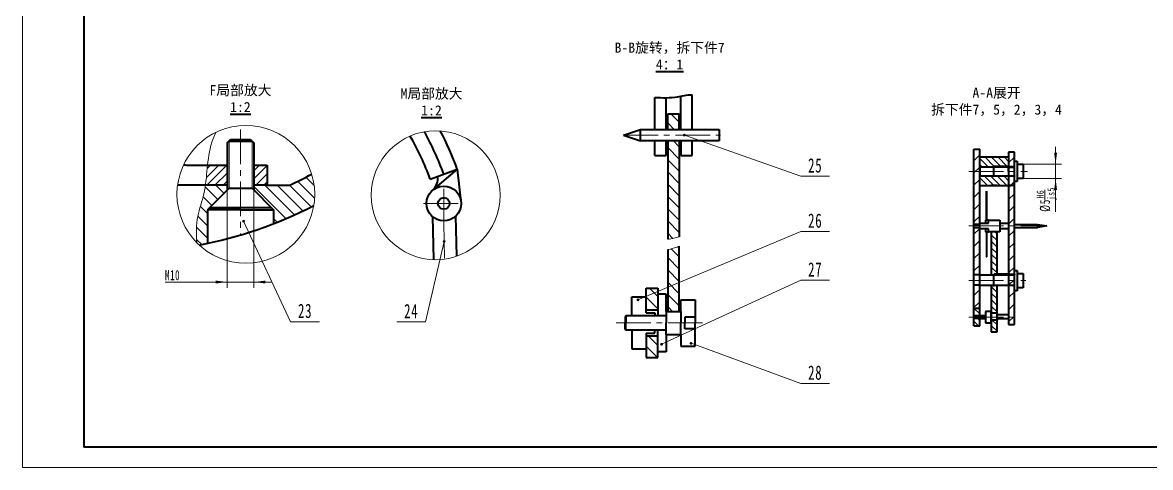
# Paper-space layout 'Gb A2 标题栏' of a CAD drawing. Header units: millimetres. Extents: x 41 to 1080, y 26 to 448.
# Drawn here: x 41.3 to 432.3, y 27.2 to 181.4 of the extents above; entities that cross this region are included whole.
import ezdxf

# ---------------------------------------------------------------- set-up
doc = ezdxf.new("R2010")
doc.units = ezdxf.units.MM
doc.linetypes.add('点画线', pattern=[18, 12, -2, 2, -2])
doc.layers.get('0').update_dxf_attribs({"lineweight": 18})
for name, color, linetype, lineweight in [('EB0', 7, 'Continuous', 35), ('中心线层', 1, '点画线', 18), ('剖面线层', 4, 'Continuous', 18), ('尺寸线层', 3, 'Continuous', 18), ('文字', 1, 'Continuous', 18), ('细实线层', 7, 'Continuous', 18)]:
    doc.layers.add(name, color=color, linetype=linetype, lineweight=lineweight)
doc.styles.add('工程字', font='')
doc.styles.add('标准', font='', dxfattribs={"width": 0.667})
doc.styles.get('工程字').set_extended_font_data('宋体')
doc.styles.get('标准').set_extended_font_data('宋体')
doc.dimstyles.new('标准', dxfattribs={"dimtxt": 3.5, "dimasz": 4, "dimexe": 2, "dimexo": 0, "dimtad": 1, "dimdsep": 46, "dimtxsty": '标准', "dimblk": '_CAXARROW', "dimcen": 0, "dimdle": 6, "dimazin": 2, "dimtfac": 0.7071067811865475, "dimtdec": 3, "dimtmove": 2, "dimatfit": 3, "dimfxl": 1, "dimfrac": 2, "dimtolj": 1, "dimarcsym": 1})
pattern_1 = [(315, (0, 0), (2.121320343559643, 2.121320343559642), [])]
pattern_2 = [(135, (0, 0), (-1.122532015133644, -1.122532015133644), [])]
pattern_3 = [(45, (0, 0), (-2.121320343559642, 2.121320343559643), [])]

# ---------------------------------------------------------------- blocks, each defined once
blk = doc.blocks.new('6')
for p in [(-371.1593907321416, 237.216167399934), (223.4472092678589, -183.255642600066)]:
    blk.add_line(p, (-371.1593907321416, -183.255642600066))
at = {"layer": 'EB0'}
for p in [(-349.9234407321416, 230.137517399934), (216.3685592678587, -176.176992600066)]:
    blk.add_line(p, (-349.9234407321416, -176.176992600066), dxfattribs=at)
blk = doc.blocks.new('*X28')
at = {"layer": '细实线层', "lineweight": 18}
h = blk.add_hatch(color=0, dxfattribs=at)
edge = h.paths.add_edge_path(flags=0)
edge.add_arc((0, 0), 0.5, 0, 360)
at = {"layer": '细实线层', "color": 0}
for p, q in [((0, 0), (16.32138604911643, -34.82752456150025)), ((16.32138604911643, -34.82752456150025), (26.32138604911643, -34.82752456150025))]:
    blk.add_line(p, q, dxfattribs=at)
at = {"layer": '细实线层', "color": 0, "lineweight": 18, "insert": (21.32138604911643, -33.62752456150025), "char_height": 4.94413407821229, "width": 17.6, "attachment_point": 8, "line_spacing_factor": 1.150569886022795, "style": '标准'}
blk.add_mtext('\\T1.1;23', dxfattribs=at)
blk = doc.blocks.new('*X29')
at = {"layer": '细实线层', "lineweight": 18}
h = blk.add_hatch(color=0, dxfattribs=at)
edge = h.paths.add_edge_path(flags=0)
edge.add_arc((0, 1.4210854715202e-14), 0.5, 0, 360)
at = {"layer": '细实线层', "color": 0}
for p, q in [((0, 1.4210854715202e-14), (-6.431978576190204, -27.8379042163191)), ((-6.431978576190204, -27.8379042163191), (-16.4319785761902, -27.8379042163191))]:
    blk.add_line(p, q, dxfattribs=at)
at = {"layer": '细实线层', "color": 0, "lineweight": 18, "insert": (-11.4319785761902, -26.6379042163191), "char_height": 4.94413407821229, "width": 17.6, "attachment_point": 8, "line_spacing_factor": 1.150569886022795, "style": '标准'}
blk.add_mtext('\\T1.1;24', dxfattribs=at)
blk = doc.blocks.new('*X30')
at = {"layer": '细实线层', "lineweight": 18}
h = blk.add_hatch(color=0, dxfattribs=at)
edge = h.paths.add_edge_path(flags=0)
edge.add_arc((0, 0), 0.5, 0, 360)
at = {"layer": '细实线层', "color": 0}
for p, q in [((0, 0), (40.35366314505927, -14.26514843662926)), ((40.35366314505927, -14.26514843662926), (50.35366314505927, -14.26514843662926))]:
    blk.add_line(p, q, dxfattribs=at)
at = {"layer": '细实线层', "color": 0, "lineweight": 18, "insert": (45.35366314505927, -13.06514843662927), "char_height": 4.94413407821229, "width": 17.6, "attachment_point": 8, "line_spacing_factor": 1.150569886022795, "style": '标准'}
blk.add_mtext('\\T1.1;25', dxfattribs=at)
blk = doc.blocks.new('*X31')
at = {"layer": '细实线层', "lineweight": 18}
h = blk.add_hatch(color=0, dxfattribs=at)
edge = h.paths.add_edge_path(flags=0)
edge.add_arc((2.842170943040401e-14, 0), 0.5, 0, 360)
at = {"layer": '细实线层', "color": 0}
for p, q in [((2.842170943040401e-14, 0), (56.41801949261483, 23.70385025505962)), ((56.41801949261483, 23.70385025505962), (66.41801949261483, 23.70385025505962))]:
    blk.add_line(p, q, dxfattribs=at)
at = {"layer": '细实线层', "color": 0, "lineweight": 18, "insert": (61.41801949261483, 24.90385025505962), "char_height": 4.94413407821229, "width": 17.6, "attachment_point": 8, "line_spacing_factor": 1.150569886022795, "style": '标准'}
blk.add_mtext('\\T1.1;26', dxfattribs=at)
blk = doc.blocks.new('*X32')
at = {"layer": '细实线层', "lineweight": 18}
h = blk.add_hatch(color=0, dxfattribs=at)
edge = h.paths.add_edge_path(flags=0)
edge.add_arc((0, 0), 0.5, 0, 360)
at = {"layer": '细实线层', "color": 0}
for p, q in [((0, 0), (48.25018675412457, 22.23306918501675)), ((48.25018675412457, 22.23306918501675), (58.25018675412457, 22.23306918501675))]:
    blk.add_line(p, q, dxfattribs=at)
at = {"layer": '细实线层', "color": 0, "lineweight": 18, "insert": (53.25018675412457, 23.43306918501675), "char_height": 4.94413407821229, "width": 17.6, "attachment_point": 8, "line_spacing_factor": 1.150569886022795, "style": '标准'}
blk.add_mtext('\\T1.1;27', dxfattribs=at)
blk = doc.blocks.new('*X33')
at = {"layer": '细实线层', "lineweight": 18}
h = blk.add_hatch(color=0, dxfattribs=at)
edge = h.paths.add_edge_path(flags=0)
edge.add_arc((0, 0), 0.5, 0, 360)
at = {"layer": '细实线层', "color": 0}
for p, q in [((0, 0), (38.04039583101189, -13.8938833121524)), ((38.04039583101189, -13.8938833121524), (48.04039583101189, -13.8938833121524))]:
    blk.add_line(p, q, dxfattribs=at)
at = {"layer": '细实线层', "color": 0, "lineweight": 18, "insert": (43.04039583101189, -12.6938833121524), "char_height": 4.94413407821229, "width": 17.6, "attachment_point": 8, "line_spacing_factor": 1.150569886022795, "style": '标准'}
blk.add_mtext('\\T1.1;28', dxfattribs=at)
blk = doc.blocks.new('*X45')
at = {"layer": '尺寸线层'}
for points in [[(112.2607160113903, 91.46285222544144), (108.2607160113903, 91.96285222544144), (108.2607160113903, 90.96285222544144)], [(121.5371160113909, 91.46285222544144), (125.5371160113909, 91.96285222544144), (125.5371160113909, 90.96285222544144)]]:
    blk.add_hatch(color=0, dxfattribs=at).paths.add_polyline_path(points, flags=0)
at = {"layer": '尺寸线层', "color": 0}
for p, q in [((112.2607160113903, 139.6636106065184), (112.2607160113903, 89.46285222544144)), ((121.5371160113909, 139.6636106065184), (121.5371160113909, 89.46285222544144)), ((90.74883639381574, 91.46285222544144), (127.5371160113909, 91.46285222544144))]:
    blk.add_line(p, q, dxfattribs=at)
at = {"layer": '尺寸线层', "color": 0, "insert": (93.32200315359228, 93.82807568912858), "char_height": 3.5, "width": 10.29266703910614, "attachment_point": 5, "line_spacing_factor": 1.150569886022795, "style": '标准'}
blk.add_mtext('\\T1.1;M10', dxfattribs=at)
blk = doc.blocks.new('_CAXARROW')
blk.add_hatch(color=0).paths.add_polyline_path([(0, 0), (-1, 0.125), (-1, -0.125)], flags=0)
blk = doc.blocks.new('*X49')
at = {"layer": '尺寸线层', "color": 0}
blk.add_line((395.6811141577936, 119.8602422194005), (395.6811141577936, 123.4236301246273), dxfattribs=at)
at = {"layer": '尺寸线层', "color": 0, "char_height": 3.5, "attachment_point": 1, "rotation": 90, "line_spacing_factor": 1.150569886022795, "style": '标准'}
for s, insert, width in [('\\T1.1;{\\H0.707107x;H6}', (392.7937605744603, 120.4218631392461), 14.25355162090727), ('\\T1.1;{\\H0.707107x;js5}', (396.5222027914062, 119.8602422194005), 14.25355162090727), ('\\T1.1;%%C5', (393.9311141577936, 115.8094282529201), 30.45680748682907)]:
    blk.add_mtext(s, dxfattribs=dict(at, insert=insert, width=width))
blk = doc.blocks.new('*X48')
at = {"layer": '尺寸线层'}
for points in [[(399.3801202872164, 132.3119708570872), (399.8801202872164, 136.3119708570872), (398.8801202872164, 136.3119708570872)], [(399.3801202872164, 127.3119708570872), (399.8801202872164, 123.3119708570872), (398.8801202872164, 123.3119708570872)]]:
    blk.add_hatch(color=0, dxfattribs=at).paths.add_polyline_path(points, flags=0)
at = {"layer": '尺寸线层', "color": 0}
for p, q in [((399.3801202872164, 138.3119708570872), (399.3801202872164, 115.8094282529201)), ((388.0965928079197, 132.3119708570872), (401.3801202872164, 132.3119708570872)), ((388.0965928079197, 127.3119708570872), (401.3801202872164, 127.3119708570872))]:
    blk.add_line(p, q, dxfattribs=at)
blk.add_blockref('*X49', (0, 0), dxfattribs=at)

psp = doc.layouts.new('Gb A2 标题栏')

# ---------------------------------------------------------------- hatches: boundary and pattern name
at = {"lineweight": -2}
h = psp.add_hatch(dxfattribs=at)
h.set_pattern_fill('ANSI31', color=4, style=0, pattern_type=0)
h.set_pattern_definition(pattern_2)
h.paths.add_polyline_path([(373.0965928079197, 134.8119708570872), (373.0965928079197, 131.3119708570871), (377.8965928079194, 131.3119708570871), (378.0965928079197, 131.5119708570872), (383.0965928079197, 131.5119708570872), (383.0965928079197, 131.9258497758251), (383.0965928079197, 134.8119708570872)], flags=0)
h.paths.add_polyline_path([(383.0965928079197, 124.9258497758251), (383.0965928079197, 128.1119708570872), (378.0965928079197, 128.1119708570872), (377.8965928079197, 128.3119708570871), (373.0965928079197, 128.3119708570871), (373.0965928079197, 124.9258497758251)], flags=0)
h = psp.add_hatch(dxfattribs=at)
h.set_pattern_fill('ANSI31', color=4, style=0, pattern_type=0)
h.set_pattern_definition(pattern_2)
h.paths.add_polyline_path([(373.0965928079197, 78.80584977583143), (371.0965928079197, 78.80584977583143), (371.0965928079197, 76.30584977583143), (373.0965928079197, 76.30584977583143)], flags=0)
h.paths.add_polyline_path([(373.0965928079197, 82.30584977583143), (371.0965928079197, 82.30584977583143), (371.0965928079197, 79.80584977583155), (373.0965928079197, 79.80584977583143)], flags=0)
h.paths.add_polyline_path([(379.0965928079197, 108.8901122257305), (377.0965928079197, 108.8901122257305), (377.0965928079197, 93.95248592394793), (379.0965928079197, 93.95248592394793)], flags=0)
h.paths.add_polyline_path([(379.0965928079197, 89.95248592394793), (377.0965928079197, 89.95248592394793), (377.0965928079197, 88.39011158515117), (379.0965928079197, 88.39011158515117)], flags=0)
h.paths.add_polyline_path([(377.0965928079197, 80.71197086643562), (379.0965928079197, 80.71197086643562), (379.0965928079197, 88.39011158515117), (377.0965928079197, 88.39011158515117)], flags=0)
h = psp.add_hatch(dxfattribs=at)
h.set_pattern_fill('ANSI31', color=4, style=0, pattern_type=0)
h.set_pattern_definition(pattern_2)
h.paths.add_polyline_path([(379.0965928079197, 78.30584977583143), (377.0965928079195, 78.30584977583143), (377.0965928079197, 74.21197086643562), (379.0965928079197, 74.21197086643562)], flags=0)
at = {"layer": '剖面线层'}
h = psp.add_hatch(dxfattribs=at)
h.set_pattern_fill('无图案', color=256, scale=3, angle=315, style=0, pattern_type=0)
h.set_pattern_definition(pattern_1)
h.paths.add_polyline_path([(268.9597079059392, 149.7415472583482), (264.9597079059392, 149.7415472583482), (264.9597079059392, 144.3323137024616), (268.9597079059392, 144.3323137024615)], flags=0)
h = psp.add_hatch(dxfattribs=at)
h.set_pattern_fill('无图案', color=256, scale=3, angle=315, style=0, pattern_type=0)
h.set_pattern_definition(pattern_1)
edge = h.paths.add_edge_path(flags=0)
edge.add_spline(control_points=[(268.9597079059401, 103.9098143717185), (268.6931706129749, 103.788411975901), (267.3187498513541, 103.1967904918216), (266.0001800507496, 102.8779498019071), (264.9597079059395, 102.7352241326101)], knot_values=[0, 0, 0, 0, 0.808155818895824, 4.184670526613526, 4.184670526613526, 4.184670526613526, 4.184670526613526], weights=[1, 1, 1, 1, 1], degree=3, periodic=0)
edge.add_line((264.9597079059395, 102.7352241326101), (264.9597079059392, 81.29478797727779))
edge.add_line((264.9597079059392, 81.29478797727779), (268.9597079059392, 81.29478797727779))
edge.add_line((268.9597079059392, 81.29478797727779), (268.9597079059401, 103.9098143717185))
h.paths.add_polyline_path([(257.4597079059392, 81.79478797727779), (261.4597079059392, 81.79478797727779), (261.4597079059392, 87.29478797727779), (261.4597079059392, 89.29478797727779), (257.4597079059392, 89.29478797727779)], flags=0)
h.paths.add_polyline_path([(261.4597079059392, 72.79478797727779), (257.4597079059392, 72.79478797727779), (257.4597079059392, 65.29478797727779), (261.4597079059392, 65.29478797727779), (261.4597079059392, 67.29478797727779)], flags=0)
edge = h.paths.add_edge_path(flags=0)
edge.add_line((268.9597079059392, 140.3323137024615), (264.9597079059392, 140.3323137024615))
edge.add_line((264.9597079059392, 140.3323137024615), (264.9597079059392, 106.2619677826501))
edge.add_spline(control_points=[(264.9597079059395, 106.2619677826501), (265.6616712095351, 106.3678750402284), (266.9906851332817, 106.620310052247), (268.3398346458894, 107.0050890871947), (268.9597079059404, 107.1338410521098)], knot_values=[0, 0, 0, 0, 2.176651281416041, 4.095941589905268, 4.095941589905268, 4.095941589905268, 4.095941589905268], weights=[1, 1, 1, 1, 1], degree=3, periodic=0)
edge.add_line((268.9597079059404, 107.1338410521098), (268.9597079059392, 140.3323137024615))
at = {"layer": '剖面线层', "lineweight": -2}
h = psp.add_hatch(dxfattribs=at)
h.set_pattern_fill('无图案', color=4, scale=3, angle=45, style=0, pattern_type=0)
h.set_pattern_definition(pattern_3)
h.paths.add_polyline_path([(373.0965928079197, 137.5068022710974), (371.0965928079197, 137.5068022710974), (371.0965928079197, 129.8119708570872), (373.0965928079197, 129.8119708570872), (373.0965928079197, 131.3119708570871)], flags=0)
h.paths.add_polyline_path([(373.0965928079197, 129.8119708570872), (371.0965928079197, 129.8119708570872), (371.0965928079197, 111.3901122257305), (373.0965928079197, 111.3901122257305), (373.0965928079197, 111.8901122257305)], flags=0)
h.paths.add_polyline_path([(373.0965928079197, 110.3901122257305), (371.0965928079197, 110.3901122257305), (371.0965928079197, 93.95248592394805), (373.0965928079197, 93.95248592394793)], flags=0)
h.paths.add_polyline_path([(373.0965928079197, 88.39011158515117), (371.0965928079197, 88.39011158515117), (371.0965928079197, 82.30584977583143), (373.0965928079197, 82.30584977583143)], flags=0)
h = psp.add_hatch(dxfattribs=at)
h.set_pattern_fill('无图案', color=4, scale=3, angle=45, style=0, pattern_type=0)
h.set_pattern_definition(pattern_3)
h.paths.add_polyline_path([(383.0965928079197, 131.9258497758251), (383.0965928079197, 131.5119708570872), (385.0965928079197, 131.5119708570872), (385.0965928079197, 133.3119708570872), (385.0965928079197, 136.4119708570871), (383.0965928079197, 136.4119708570871)], flags=0)
h.paths.add_polyline_path([(383.0965928079197, 124.9258497758251), (385.0965928079197, 124.9258497758251), (385.0965928079197, 128.1119708570872), (383.0965928079197, 128.1119708570872)], flags=0)
h = psp.add_hatch(dxfattribs=at)
h.set_pattern_fill('无图案', color=4, scale=2, angle=45, style=0, pattern_type=0)
h.set_pattern_definition([(45, (0, 0), (-1.414213562373095, 1.414213562373095), [])])
edge = h.paths.add_edge_path(flags=0)
edge.add_spline(control_points=[(104.7217979138841, 124.9873281362395), (104.8387520475408, 125.7958434284812), (104.9344548042782, 126.6072830388534), (105.0198003957912, 127.4211201456795)], knot_values=[0, 0, 0, 0, 2.452126418923632, 2.452126418923632, 2.452126418923632, 2.452126418923632], weights=[1, 1, 1, 1], degree=3, periodic=0)
edge.add_spline(control_points=[(105.0198003957912, 127.4211201456795), (105.178664616702, 128.9360150058984), (105.3016423533354, 130.4592169382682), (105.4589972746644, 131.9873281362358)], knot_values=[0, 0, 0, 0, 4.587308813910429, 4.587308813910429, 4.587308813910429, 4.587308813910429], weights=[1, 1, 1, 1], degree=3, periodic=0)
edge.add_line((105.4589972746644, 131.9873281362358), (112.2607160113957, 131.9873281362311))
edge.add_line((112.2607160113957, 131.9873281362311), (112.2607160113903, 124.987328136231))
edge.add_line((112.2607160113903, 124.987328136231), (104.721797913885, 124.9873281362311))
h.paths.add_polyline_path([(121.5371160113909, 124.9873281362312), (121.5371160113909, 127.7638264143855), (121.5371160113909, 131.9873281362311), (126.1469355914687, 131.9873281362311), (126.1469355914687, 124.9873281362311)], flags=0)
at = {"layer": '剖面线层'}
h = psp.add_hatch(dxfattribs=at)
h.set_pattern_fill('无图案', color=256, scale=3, angle=315, style=0, pattern_type=0)
h.set_pattern_definition(pattern_1)
edge = h.paths.add_edge_path(flags=0)
edge.add_spline(control_points=[(101.7223240749449, 105.0840363160237), (101.5985683946878, 106.9490727254696), (101.543282439824, 108.8053887600902), (101.6474677563988, 110.6413943691491)], knot_values=[0, 0, 0, 0, 5.561395214170953, 5.561395214170953, 5.561395214170953, 5.561395214170953], weights=[1, 1, 1, 1], degree=3, periodic=0)
edge.add_spline(control_points=[(101.6474677563988, 110.6413943691491), (101.7153308338434, 111.8373113652602), (102.1538293679191, 115.6789186934043), (103.9337937352884, 120.3718632893055), (104.5772304152429, 123.9879189682154), (104.721797913895, 124.9873281363073)], knot_values=[0, 0, 0, 0, 3.600256838716546, 11.64893205524384, 14.70410412692827, 14.70410412692827, 14.70410412692827, 14.70410412692827], weights=[1, 1, 1, 1, 1, 1], degree=3, periodic=0)
edge.add_line((104.721797913895, 124.9873281363073), (112.2607160113903, 124.9873281362311))
edge.add_line((112.2607160113903, 124.9873281362311), (112.2607160113903, 123.321890275534))
edge.add_line((112.2607160113903, 123.321890275534), (106.1996306932569, 117.2608049574004))
edge.add_line((106.1996306932569, 117.2608049574004), (105.4589134515581, 116.5200877157013))
edge.add_line((105.4589134515581, 116.5200877157013), (105.4589134515581, 104.884424716888))
edge.add_arc((74.14693705360295, 251.5798920635594), 150.0000000200148, 280.91192608993094, 282.04890460331126, ccw=False)
edge.add_arc((118.7209554707618, 121.8537423776273), 23.87836909728042, 224.6115812792355, 227.3466830349613, ccw=False)
edge = h.paths.add_edge_path(flags=0)
edge.add_line((127.5982013295243, 117.2608049574001), (125.7356317659523, 119.1233745209719))
edge.add_line((125.7356317659523, 119.1233745209719), (121.5371160113905, 123.3218902755331))
edge.add_line((121.5371160113905, 123.3218902755331), (121.5371160113909, 124.9873281362311))
edge.add_line((121.5371160113909, 124.9873281362311), (126.1469355914687, 124.9873281362311))
edge.add_line((126.1469355914687, 124.9873281362311), (133.93257716684, 124.9873281362312))
edge.add_arc((74.14693705792084, 251.5798920432413), 139.9999999992273, 295.2798753934707, 298.7778349836742)
edge.add_arc((118.7209555596952, 121.8537424670259), 23.87836922087115, 3.183231456205249e-12, 17.08977925721132, ccw=False)
edge.add_arc((118.7209555534714, 121.8537424673521), 23.87836922709496, 350.57884927720295, 359.9999999992204, ccw=False)
edge.add_arc((74.14693705124674, 251.5798920591052), 150.000000016434, 291.1788184564807, 297.0136062117852, ccw=False)
edge.add_line((128.338918571189, 111.7112781964074), (128.3389185712231, 116.5200877157013))
edge.add_line((128.3389185712231, 116.5200877157013), (127.5982013295243, 117.2608049574001))
at = {"layer": '剖面线层', "lineweight": -2}
h = psp.add_hatch(dxfattribs=at)
h.set_pattern_fill('无图案', color=4, scale=3, angle=45, style=0, pattern_type=0)
h.set_pattern_definition(pattern_3)
h.paths.add_polyline_path([(385.0965928079197, 124.9258497758251), (383.0965928079197, 124.9258497758251), (383.0965928079197, 110.8901122257305), (385.0965928079197, 110.8901122257305), (385.0965928079197, 116.8058497758314)], flags=0)
h.paths.add_polyline_path([(385.0965928079197, 91.95248592394793), (383.0965928079197, 91.95248592394793), (383.0965928079197, 88.39011158515117), (385.0965928079197, 88.39011158515117)], flags=0)
h.paths.add_polyline_path([(385.0965928079197, 88.39011158515117), (383.0965928079197, 88.39011158515117), (383.0965928079197, 79.30584977583143), (385.0965928079197, 79.30584977583143)], flags=0)
h.paths.add_polyline_path([(385.0965928079197, 79.30584977583143), (383.0965928079197, 79.30584977583138), (383.0965928079197, 76.80584977583143), (385.0965928079197, 76.80584977583143)], flags=0)
h.paths.add_polyline_path([(385.0965928079197, 93.95248592394805), (383.0965928079195, 93.95248592394793), (383.0965928079197, 91.95248592394793), (385.0965928079197, 91.95248592394793)], flags=0)
h.paths.add_polyline_path([(383.0965928079197, 94.15248592394786), (385.0965928079197, 94.15248592394803), (385.0965928079197, 110.8901122257305), (383.0965928079197, 110.8901122257305)], flags=0)

# ---------------------------------------------------------------- linework, layer by layer
at = {"lineweight": 35}
for p, q in [((273.4597079059392, 144.3323137024615), (273.4597079059392, 156.3790385878313)), ((260.4597079059392, 144.3323137024615), (260.4597079059392, 155.4404569434412)), ((264.4597079059392, 144.3323137024615), (264.4597079059392, 155.3323137024615)), ((269.4597079059392, 144.3323137024615), (269.4597079059392, 155.8611090669168)), ((264.9597079059392, 144.3323137024615), (264.9597079059392, 149.7415472583482)), ((264.9597079059392, 149.7415472583482), (268.9597079059392, 149.7415472583482)), ((268.9597079059392, 144.3323137024615), (268.9597079059392, 149.7415472583482)), ((112.2607160113903, 139.6636106065184), (113.460716011391, 140.8636106065184)), ((113.460716011391, 140.8636106065184), (120.3371160113902, 140.8636106065184)), ((120.3371160113902, 140.8636106065184), (121.5371160113909, 139.6636106065184)), ((249.6123192295793, 142.3323137024615), (255.4597079059392, 144.3323137024615)), ((249.6123192295793, 142.3323137024615), (255.4597079059392, 140.3323137024615)), ((255.4597079059392, 140.3323137024615), (255.4597079059392, 144.3323137024615)), ((255.4597079059392, 144.3323137024615), (282.7443879796867, 144.3323137024615)), ((282.7443879796867, 144.3323137024615), (282.7443879796867, 140.3323137024615)), ((112.2607160113903, 139.6636106065184), (112.2607160113903, 123.321890275534)), ((112.8989160113897, 140.2236106065184), (120.8989160113897, 140.2236106065184)), ((121.5371160113909, 139.6636106065184), (121.5371160113909, 123.321890275534)), ((282.7443879796867, 140.3323137024615), (255.4597079059392, 140.3323137024615)), ((260.4597079059392, 135.3323137024615), (260.4597079059392, 140.3323137024615)), ((264.4597079059392, 135.3323137024615), (264.4597079059392, 140.3323137024615)), ((264.9597079059392, 140.3323137024615), (264.9597079059392, 106.2619677826501)), ((268.9597079059392, 140.3323137024615), (268.9597079059392, 107.1338410521096)), ((268.9597079059392, 140.3323137024615), (269.4597079059392, 140.3323137024615)), ((269.4597079059392, 140.3323137024615), (269.4597079059392, 135.3323137024615)), ((273.4597079059392, 135.3323137024615), (273.4597079059392, 140.3323137024615)), ((371.0965928079197, 76.30584977583143), (371.0965928079197, 137.5068022710974)), ((371.0965928079197, 137.5068022710974), (373.0965928079197, 137.5068022710974)), ((373.0965928079197, 82.30584977583143), (373.0965928079197, 137.5068022710974)), ((260.4597079059392, 135.3323137024615), (264.4597079059392, 135.3323137024615)), ((269.4597079059392, 135.3323137024615), (273.4597079059392, 135.3323137024615)), ((373.0965928079197, 134.8119708570872), (383.0965928079197, 134.8119708570872)), ((385.0965928079197, 136.4119708570871), (383.0965928079197, 136.4119708570871)), ((383.0965928079197, 136.4119708570871), (383.0965928079197, 131.9258497758251)), ((385.0965928079197, 131.9258497758251), (385.0965928079197, 136.4119708570871)), ((385.0965928079197, 129.8119708570872), (385.0965928079197, 133.3119708570872)), ((385.0965928079197, 133.3119708570872), (386.0965928079197, 133.3119708570872)), ((386.0965928079197, 133.3119708570872), (386.0965928079197, 132.3119708570872)), ((98.14693583453482, 131.9873281362311), (112.2607160113957, 131.9873281362311)), ((121.5371160113909, 131.9873281362311), (126.1469355914687, 131.9873281362311)), ((126.1469355914687, 131.9873281362311), (126.1469355914687, 124.9873281362311)), ((182.6232964964515, 127.1225509410884), (192.0202227043105, 130.542752374345)), ((192.0202227043105, 130.542752374345), (183.4444573452306, 123.2810357654774)), ((192.0202227043105, 130.542752374345), (193.2837124545817, 119.376738168172)), ((383.0965928079197, 131.3119708570871), (373.0965928079197, 131.3119708570871)), ((373.0965928079197, 131.3119708570871), (373.0965928079197, 128.3119708570871)), ((377.8965928079197, 131.3119708570872), (378.0965928079197, 131.5119708570872)), ((378.0965928079197, 131.3119708570872), (377.8965928079197, 131.3119708570872)), ((377.8965928079197, 131.3119708570871), (377.8965928079197, 128.3119708570871)), ((383.0965928079197, 131.5119708570872), (378.0965928079197, 131.5119708570872)), ((383.0965928079197, 131.9258497758251), (383.0965928079197, 131.5119708570872)), ((383.0965928079197, 131.5119708570872), (385.0965928079197, 131.5119708570872)), ((383.0965928079197, 131.3119708570872), (383.0965928079197, 128.3119708570871)), ((383.0965928079197, 129.8119708570872), (383.0965928079197, 131.3119708570872)), ((383.0965928079197, 131.3119708570871), (385.0965928079197, 131.3119708570871)), ((385.0965928079197, 124.9258497758251), (385.0965928079197, 131.9258497758251)), ((386.0965928079197, 132.3119708570872), (388.0965928079197, 132.3119708570872)), ((386.0965928079197, 132.3119708570872), (386.0965928079197, 127.3119708570872)), ((388.0965928079197, 132.3119708570872), (388.0965928079197, 127.3119708570872)), ((373.0965928079197, 128.3119708570871), (383.0965928079197, 128.3119708570871)), ((378.0965928079197, 128.3119708570871), (377.8965928079197, 128.3119708570871)), ((377.8965928079197, 128.3119708570871), (378.0965928079197, 128.1119708570872)), ((385.0965928079197, 128.1119708570872), (378.0965928079197, 128.1119708570872)), ((383.0965928079197, 128.3119708570871), (385.0965928079197, 128.3119708570871)), ((383.0965928079197, 128.1119708570872), (383.0965928079197, 124.9258497758251)), ((385.0965928079197, 128.3119708570871), (385.0965928079197, 128.1119708570872)), ((386.0965928079197, 126.3119708570872), (385.0965928079197, 126.3119708570872)), ((388.0965928079197, 127.3119708570872), (386.0965928079197, 127.3119708570872)), ((386.0965928079197, 127.3119708570872), (386.0965928079197, 126.3119708570872)), ((112.2607160113903, 124.9873281362311), (95.04909129781845, 124.9873281362311)), ((112.8989160113897, 123.960090275534), (105.4589134515581, 116.5200877157013)), ((112.8989160113897, 123.960090275534), (120.8989160113897, 123.960090275534)), ((120.8989160113897, 123.960090275534), (128.3389185712231, 116.5200877157013)), ((126.1469355914687, 124.9873281362311), (121.5371160113909, 124.9873281362311)), ((126.1469355914687, 124.9873281362312), (133.93257716684, 124.9873281362312)), ((373.0965928079195, 122.9258497758251), (373.0965928079195, 124.9258497758251)), ((373.0965928079195, 124.9258497758251), (383.0965928079197, 124.9258497758251)), ((375.5965928079197, 124.9258497758251), (375.3965928079197, 124.9258497758251)), ((375.3965928079197, 112.8901122257305), (375.3965928079197, 122.9258497758251)), ((375.5965928079197, 112.8901122257305), (375.5965928079197, 122.9258497758251)), ((379.0965928079197, 124.9258497758251), (377.0965928079197, 124.9258497758251)), ((378.0965928079197, 124.9258497758251), (377.8965928079197, 124.9258497758251)), ((385.0965928079197, 124.9258497758251), (383.0965928079197, 124.9258497758251)), ((383.0965928079195, 124.9258497758251), (383.0965928079197, 124.7258497758251)), ((383.0965928079195, 124.725849775825), (383.0965928079197, 94.15248592394792)), ((385.0965928079197, 116.8058497758314), (385.0965928079197, 124.9258497758251)), ((116.9088271776609, 116.5200877157013), (105.4589134515581, 116.5200877157013)), ((105.4589134515581, 116.5200877157013), (105.4589134515581, 104.884424716888)), ((106.1996306932569, 117.2608049574001), (127.5982013295243, 117.2608049574001)), ((116.9088271776609, 116.5200877157013), (128.3389185712231, 116.5200877157013)), ((128.3389185712231, 116.5200877157013), (128.3389185712231, 111.7112781964235)), ((183.4157522991095, 114.1476535889415), (183.723653580809, 99.22815317440934)), ((191.4124306651111, 114.3127617907617), (191.6999272425819, 100.3951613209221)), ((385.0965928079197, 94.15248592394803), (385.0965928079197, 116.8058497758314)), ((373.0965928079197, 111.3901122257305), (371.0965928079197, 111.3901122257305)), ((371.0965928079197, 110.3901122257305), (373.0965928079197, 110.3901122257305)), ((373.0965928079197, 111.3901122257305), (373.0965928079197, 111.8901122257305)), ((373.0965928079197, 111.8901122257305), (376.0965928079197, 111.8901122257305)), ((373.0965928079197, 110.8901122257305), (373.0965928079197, 111.3901122257305)), ((376.0965928079197, 109.8901122257305), (373.0965928079197, 109.8901122257305)), ((376.0965928079197, 112.8901122257305), (375.0965928079197, 112.8901122257305)), ((375.0965928079197, 112.8901122257305), (375.0965928079197, 111.8901122257305)), ((375.0965928079197, 112.8901122257305), (375.3965928079197, 112.8901122257305)), ((375.0965928079197, 109.8901122257305), (375.0965928079197, 108.8901122257305)), ((375.3965928079197, 112.8901122257305), (375.5965928079197, 112.8901122257305)), ((376.0965928079197, 111.8901122257305), (376.0965928079197, 112.8901122257305)), ((376.0965928079197, 112.8901122257305), (380.0965928079197, 112.8901122257305)), ((376.0965928079197, 108.8901122257305), (376.0965928079197, 109.8901122257305)), ((380.0965928079197, 112.8901122257305), (380.0965928079197, 110.8901122257305)), ((380.0965928079197, 111.8901122257305), (383.0965928079197, 111.8901122257305)), ((380.0965928079197, 110.8901122257305), (380.0965928079197, 108.8901122257305)), ((383.0965928079197, 109.8901122257305), (380.0965928079197, 109.8901122257305)), ((383.0965928079197, 111.8901122257305), (383.0965928079197, 109.8901122257305)), ((385.0965928079197, 111.3901122257305), (393.0965928079197, 111.3901122257306)), ((385.0965928079197, 110.3901122257305), (393.0965928079197, 110.3901122257305)), ((393.0965928079197, 111.3901122257306), (393.0965928079197, 110.3901122257305)), ((393.0965928079197, 111.3901122257306), (396.3965928079197, 110.8901122257305)), ((396.3965928079197, 110.8901122257305), (393.0965928079197, 110.3901122257305)), ((375.0965928079197, 108.8901122257305), (376.0965928079197, 108.8901122257305)), ((375.0965928079197, 108.8901122257305), (375.3965928079197, 108.8901122257305)), ((375.3965928079197, 108.8901122257305), (375.3965928079197, 100.2119708664356)), ((375.5965928079197, 100.2119708664356), (375.5965928079197, 108.8901122257305)), ((380.0965928079197, 108.8901122257305), (376.0965928079197, 108.8901122257305)), ((377.0965928079197, 108.8901122257306), (377.0965928079197, 93.95248592394793)), ((379.0965928079197, 93.95248592394793), (379.0965928079197, 108.8901122257306)), ((264.9597079059392, 102.7352241326101), (264.9597079059392, 81.29478797727779)), ((268.9597079059392, 81.29478797727779), (268.9597079059401, 103.9098143717185)), ((375.3965928079197, 100.2119708664356), (375.5965928079197, 100.2119708664356)), ((373.0965928079197, 93.95248592394793), (371.0965928079197, 93.95248592394805)), ((373.0965928079197, 91.95248592394793), (373.0965928079197, 93.95248592394793)), ((373.0965928079197, 93.95248592394793), (383.0965928079197, 93.95248592394793)), ((377.8965928079199, 93.95248592394793), (378.0965928079197, 94.15248592394792)), ((378.0965928079197, 93.95248592394799), (377.8965928079197, 93.95248592394793)), ((377.8965928079199, 93.95248592394793), (377.8965928079199, 89.95248592394793)), ((383.0965928079197, 94.15248592394792), (378.0965928079197, 94.15248592394792)), ((383.0965928079197, 94.15248592394792), (385.0965928079197, 94.15248592394803)), ((383.0965928079197, 94.15248592394792), (383.0965928079197, 89.75248592394794)), ((383.0965928079197, 93.95248592394793), (385.0965928079197, 93.95248592394805)), ((385.0965928079197, 94.15248592394803), (385.0965928079197, 95.45248592394793)), ((385.0965928079197, 95.45248592394793), (386.0965928079197, 95.45248592394793)), ((385.0965928079197, 94.15248592394803), (385.0965928079197, 93.95248592394805)), ((385.0965928079197, 76.80584977583143), (385.0965928079197, 93.95248592394805)), ((385.0965928079197, 91.95248592394793), (385.0965928079197, 93.95248592394805)), ((386.0965928079197, 95.45248592394793), (386.0965928079197, 94.45248592394793)), ((386.0965928079197, 94.45248592394793), (388.0965928079197, 94.45248592394793)), ((386.0965928079197, 94.45248592394793), (386.0965928079197, 89.45248592394793)), ((388.0965928079197, 94.45248592394793), (388.0965928079197, 89.45248592394793)), ((373.0965928079197, 90.39011158515117), (371.0965928079197, 90.39011158515117)), ((373.0965928079197, 88.39011158515117), (373.0965928079197, 91.89011158515117)), ((373.0965928079197, 88.39011158515117), (373.0965928079197, 90.39011158515117)), ((373.0965928079197, 90.39011158515117), (385.0965928079197, 90.39011158515112)), ((377.0965928079197, 89.95248592394799), (377.0965928079197, 74.21197086643562)), ((379.0965928079197, 74.21197086643562), (379.0965928079197, 89.95248592394799)), ((252.4597079059392, 79.79478797727779), (252.4597079059392, 86.29478797727779)), ((252.4597079059392, 86.29478797727779), (257.4597079059392, 86.29478797727779)), ((257.4597079059392, 80.79478797727779), (257.4597079059392, 89.29478797727779)), ((257.4597079059392, 89.29478797727779), (261.4597079059392, 89.29478797727779)), ((261.4597079059392, 89.29478797727779), (261.4597079059392, 87.29478797727779)), ((264.4597079059392, 87.29478797727779), (261.4597079059392, 87.29478797727779)), ((261.4597079059392, 87.29478797727779), (261.4597079059392, 79.79478797727779)), ((264.4597079059392, 81.29478797727779), (264.4597079059392, 87.29478797727779)), ((383.0965928079197, 89.75248592394794), (383.0965928079197, 76.80584977583143)), ((386.0965928079197, 88.45248592394793), (385.0965928079197, 88.45248592394793)), ((388.0965928079197, 89.45248592394793), (386.0965928079197, 89.45248592394793)), ((386.0965928079197, 89.45248592394793), (386.0965928079197, 88.45248592394793)), ((269.4597079059392, 81.29478797727779), (269.4597079059392, 85.29478797727779)), ((269.4597079059392, 85.29478797727779), (274.4597079059392, 85.29478797727779)), ((274.4597079059392, 85.29478797727779), (274.4597079059392, 77.29478797727779)), ((373.0965928079197, 82.30584977583143), (371.0965928079197, 82.30584977583143)), ((373.0965928079197, 79.80584977583143), (373.0965928079197, 82.30584977583143)), ((250.4597079059392, 79.79478797727779), (250.1597079059393, 79.49478797727778)), ((250.1597079059393, 79.49478797727778), (250.1597079059393, 77.29478797727779)), ((264.4597079059392, 79.79478797727779), (250.4597079059392, 79.79478797727779)), ((250.4597079059392, 79.79478797727779), (250.4597079059392, 77.29478797727779)), ((257.4597079059392, 81.79478797727779), (261.4597079059392, 81.79478797727779)), ((257.4597079059392, 80.79478797727779), (260.4597079059392, 80.79478797727779)), ((260.4597079059392, 80.79478797727779), (260.4597079059392, 79.79478797727779)), ((264.4597079059392, 81.29478797727779), (269.4597079059392, 81.29478797727779)), ((264.4597079059392, 81.29478797727779), (264.4597079059392, 77.29478797727779)), ((264.4597079059392, 81.29478797727779), (264.4597079059392, 79.79478797727779)), ((269.4597079059392, 81.29478797727779), (269.4597079059392, 77.29478797727779)), ((274.4597079059392, 79.29478797727779), (270.8496950855317, 79.29478797727779)), ((270.8496950855317, 79.29478797727779), (270.8496950855317, 77.29478797727779)), ((373.0965928079197, 79.80584977583143), (371.0965928079197, 79.80584977583155)), ((373.0965928079197, 78.80584977583143), (371.0965928079197, 78.80584977583143)), ((375.0965928079197, 79.80584977583143), (373.0965928079197, 79.80584977583143)), ((373.0965928079197, 76.30584977583143), (373.0965928079197, 78.80584977583143)), ((373.0965928079197, 78.80584977583143), (375.0965928079197, 78.80584977583143)), ((377.0965928079197, 81.30584977583143), (375.0965928079197, 81.30584977583143)), ((375.0965928079197, 81.30584977583143), (375.0965928079197, 79.80584977583143)), ((375.0965928079197, 79.80584977583143), (375.0965928079197, 78.80584977583143)), ((375.0965928079197, 78.80584977583143), (375.0965928079197, 77.30584977583143)), ((377.0965928079197, 77.30584977583143), (377.0965928079197, 81.30584977583143)), ((379.0965928079197, 80.71197086643562), (377.0965928079197, 80.71197086643562)), ((379.0965928079197, 78.30584977583143), (377.0965928079197, 78.30584977583143)), ((379.0965928079197, 80.21197086643562), (379.0965928079197, 80.71197086643562)), ((379.0965928079197, 80.21197086643562), (383.0965928079197, 80.21197086643562)), ((379.0965928079197, 79.30584977583143), (379.0965928079197, 78.80584977583143)), ((379.0965928079197, 78.80584977583143), (383.0965928079197, 78.80584977583143)), ((379.0965928079197, 78.80584977583143), (379.0965928079197, 78.30584977583143)), ((383.0965928079197, 78.80584977583143), (383.0965928079197, 76.80584977583143)), ((250.1597079059393, 75.09478797727779), (250.1597079059393, 77.29478797727779)), ((250.4597079059392, 74.79478797727779), (250.1597079059393, 75.09478797727779)), ((250.4597079059392, 74.79478797727779), (250.4597079059392, 77.29478797727779)), ((264.4597079059392, 74.79478797727779), (250.4597079059392, 74.79478797727779)), ((252.4597079059392, 74.79478797727779), (252.4597079059392, 68.29478797727779)), ((260.4597079059392, 73.79478797727779), (260.4597079059392, 74.79478797727779)), ((261.4597079059392, 67.29478797727779), (261.4597079059392, 74.79478797727779)), ((264.4597079059392, 73.29478797727779), (264.4597079059392, 77.29478797727779)), ((264.4597079059392, 73.29478797727779), (264.4597079059392, 74.79478797727779)), ((269.4597079059392, 73.29478797727779), (269.4597079059392, 77.29478797727779)), ((270.8496950855317, 75.29478797727779), (270.8496950855317, 77.29478797727779)), ((274.4597079059392, 75.29478797727779), (270.8496950855317, 75.29478797727779)), ((274.4597079059392, 69.29478797727779), (274.4597079059392, 77.29478797727779)), ((371.0965928079197, 76.30584977583143), (373.0965928079197, 76.30584977583143)), ((375.0965928079197, 77.30584977583143), (377.0965928079197, 77.30584977583143)), ((383.0965928079197, 76.80584977583143), (385.0965928079197, 76.80584977583143)), ((257.4597079059392, 73.79478797727779), (257.4597079059392, 65.29478797727779)), ((257.4597079059392, 73.79478797727779), (260.4597079059392, 73.79478797727779)), ((257.4597079059392, 72.79478797727779), (261.4597079059392, 72.79478797727779)), ((264.4597079059392, 73.29478797727779), (269.4597079059392, 73.29478797727779)), ((264.4597079059392, 73.29478797727779), (264.4597079059392, 67.29478797727779)), ((269.4597079059392, 73.29478797727779), (269.4597079059392, 69.29478797727779)), ((377.0965928079197, 74.21197086643562), (379.0965928079197, 74.21197086643562)), ((252.4597079059392, 68.29478797727779), (257.4597079059392, 68.29478797727779)), ((264.4597079059392, 67.29478797727779), (261.4597079059392, 67.29478797727779)), ((261.4597079059392, 65.29478797727779), (261.4597079059392, 67.29478797727779)), ((269.4597079059392, 69.29478797727779), (274.4597079059392, 69.29478797727779)), ((257.4597079059392, 65.29478797727779), (261.4597079059392, 65.29478797727779))]:
    psp.add_line(p, q, dxfattribs=at)
at = {"color": 6}
for p, q in [((112.8989160113897, 140.2236106065184), (112.8989160113897, 123.960090275534)), ((120.8989160113897, 123.960090275534), (120.8989160113897, 140.2236106065184))]:
    psp.add_line(p, q, dxfattribs=at)
at = {"color": 2, "lineweight": 18}
for centre, radius in [((118.7209555583077, 121.8537424668268), 23.87836922225877), ((184.5304799665887, 121.5552952754324), 22.34171531499018)]:
    psp.add_circle(centre, radius, dxfattribs=at)
at = {"lineweight": 35}
for radius in [6, 2]:
    psp.add_circle((187.321759600381, 118.7021137064981), radius, dxfattribs=at)
for centre, radius, start, end in [((93.35249752149548, 94.63063732501247), 95.000000000324, 20.00000000001711, 29.95250641531936), ((93.35249752167556, 94.6306373251073), 100.0000000001223, 20.00000000000046, 29.2835243097189), ((93.35249752193135, 94.6306373251943), 104.9999999998521, 20.00000000000359, 27.9482242126827), ((98.14693583489225, 135.9873281394212), 4.000000003180824, 255.68801013162, 269.9999999948032), ((74.14693705800346, 251.5798920430854), 139.9999999990509, 295.2798753934673, 298.7778349836752), ((179.17286827206, 127.7001439887316), 6.146136241482548, 314.0275333760826, 3.72078347217345), ((74.14693705767195, 251.579892043778), 149.9999999998208, 280.9119260898081, 297.0136062122783)]:
    psp.add_arc(centre, radius, start, end, dxfattribs=at)
psp.add_open_spline([(260.4597079059392, 155.4404569434412), (261.7921364670335, 155.3789644325514), (264.4334481586973, 155.257066048874), (267.8765748212095, 155.48825469495), (270.8261327748521, 156.1786262494068), (272.5348301922904, 156.3323923303324), (273.4597079059392, 156.3790385878313)], degree=3, knots=[0, 0, 0, 0, 4.002650055228185, 7.934569024721165, 10.30164153474013, 13.0753841037184, 13.0753841037184, 13.0753841037184, 13.0753841037184], dxfattribs=at)
at = {"color": 216, "true_color": 0x800080}
for points, knots in [([(101.7223240749449, 105.0840363160237), (101.5179577905296, 108.1638994827612), (101.4847476112132, 113.9148588774262), (105.7504211684309, 125.1614714699068), (104.9381288047625, 135.0979948108643), (107.7944818908813, 142.3216293064139), (108.4022942497704, 143.387477481874)], [0, 0, 0, 0, 9.194338145228167, 17.30197555504033, 35.4964394943142, 39.12278781497135, 39.12278781497135, 39.12278781497135, 39.12278781497135]), ([(264.9597079059395, 106.2619677826501), (265.6616712095351, 106.3678750402284), (266.9906851332817, 106.620310052247), (268.3398346458894, 107.0050890871947), (268.9597079059404, 107.1338410521098)], [0, 0, 0, 0, 2.176512159669793, 4.095679795767004, 4.095679795767004, 4.095679795767004, 4.095679795767004]), ([(264.9597079059395, 102.7352241326101), (266.0001800507496, 102.8779498019071), (267.3187498513541, 103.1967904918216), (268.6931706129749, 103.788411975901), (268.9597079059401, 103.9098143717185)], [0, 0, 0, 0, 3.374873107907058, 4.182636016197091, 4.182636016197091, 4.182636016197091, 4.182636016197091])]:
    psp.add_open_spline(points, degree=3, knots=knots, dxfattribs=at)
at = {"layer": '中心线层'}
for p, q in [((116.9074478405519, 144.280090275534), (116.9092602407063, 107.8044292000255)), ((249.6123192295793, 142.3323137024615), (283.2443879796867, 142.3323137024615)), ((369.2965926532872, 129.8119708570872), (389.6965926532873, 129.8119708570872)), ((187.321759600381, 111.7021137064981), (187.321759600381, 125.7021137064981)), ((180.321759600381, 118.7021137064981), (194.321759600381, 118.7021137064981)), ((187.321759600381, 111.7021137064981), (187.6102642894973, 99.42687075536242)), ((369.2965926532872, 110.8901122257305), (396.3965928079197, 110.8901122257305)), ((369.2965926532872, 91.95248592394793), (389.0065557693745, 91.95248592394793)), ((369.2965926532872, 79.30584977583143), (386.1506701964756, 79.30584977583143)), ((247.0434040059852, 77.29478797727779), (277.410150105047, 77.29478797727779))]:
    psp.add_line(p, q, dxfattribs=at)

# ---------------------------------------------------------------- block references
at = {"layer": '文字', "color": 6}
psp.add_blockref('6', (412.4961041191254, 210.4796040087996), dxfattribs=at)
at = {"layer": '细实线层', "color": 6}
for name, p in [('*X30', (270.7052705008036, 142.3856223135219)), ('*X31', (254.6409141532481, 85.29646971127595)), ('*X28', (117.933241635551, 112.5541125761114)), ('*X29', (187.4660119449391, 105.5644922309303)), ('*X32', (262.8087468917383, 69.9032464733517)), ('*X33', (273.018537814851, 70.23167331423504))]:
    psp.add_blockref(name, p, dxfattribs=at)

# ---------------------------------------------------------------- texts
at = {"layer": '尺寸线层', "lineweight": 35, "char_height": 3.5, "attachment_point": 1, "style": '工程字'}
for s, width, insert in [('\\pxqc;B-B旋转，拆下件7\\P{\\L4：1}', 44.90000000000001, (243.1378228158101, 174.4442201595248)), ('\\pxqc;A-A展开\\P拆下件7，5，2，3，4\\P\\pq*;', 62.10162182994168, (347.8555320093703, 158.8099856533195))]:
    psp.add_mtext_dynamic_manual_height_columns(s, width=width, gutter_width=17.5, heights=[0], dxfattribs=dict(at, insert=insert))
at = {"layer": '尺寸线层', "lineweight": 35, "char_height": 3.5, "width": 49.10873735447808, "attachment_point": 1, "style": '工程字'}
for s, insert in [('F局部放大\\P   {\\L1:2}', (106.1232964145411, 159.7018953764506)), ('M局部放大\\P   {\\L1:2}', (172.3454477453176, 158.5258916477624))]:
    psp.add_mtext(s, dxfattribs=dict(at, insert=insert))

# ---------------------------------------------------------------- dimensions: what is measured, and where the dimension line sits
at = {"layer": '尺寸线层', "color": 3}
dim = psp.add_linear_dim(base=(399.3801202872164, 127.3119708570872), p1=(388.0965928079197, 132.3119708570872), p2=(388.0965928079197, 127.3119708570872), angle=270, text='\\A1;%%C5\\H0.707107x;\\SH6/js5;\\H1.41421x;', dimstyle='标准', override={"dimpost": '%%C<>', "dimsah": 1, "dimtfac": 1, "dimtfill": 1, "dimtolj": 0, "dimtzin": 8}, dxfattribs=at)
dim.commit()
dim.dimension.update_dxf_attribs({"geometry": '*X48', "text_midpoint": (395.6811141577937, 119.6165291887737), "dimtype": 160})
dim = psp.add_linear_dim(base=(121.5371160113909, 91.46285222544144), p1=(112.2607160113903, 139.6636106065184), p2=(121.5371160113909, 139.6636106065184), text='M10', dimstyle='标准', override={"dimsah": 1, "dimtfac": 1, "dimtfill": 1, "dimtzin": 8}, dxfattribs=at)
dim.commit()
dim.dimension.update_dxf_attribs({"geometry": '*X45', "text_midpoint": (93.32200315359228, 93.82807568912858), "dimtype": 160})

doc.saveas('drawing.dxf')
